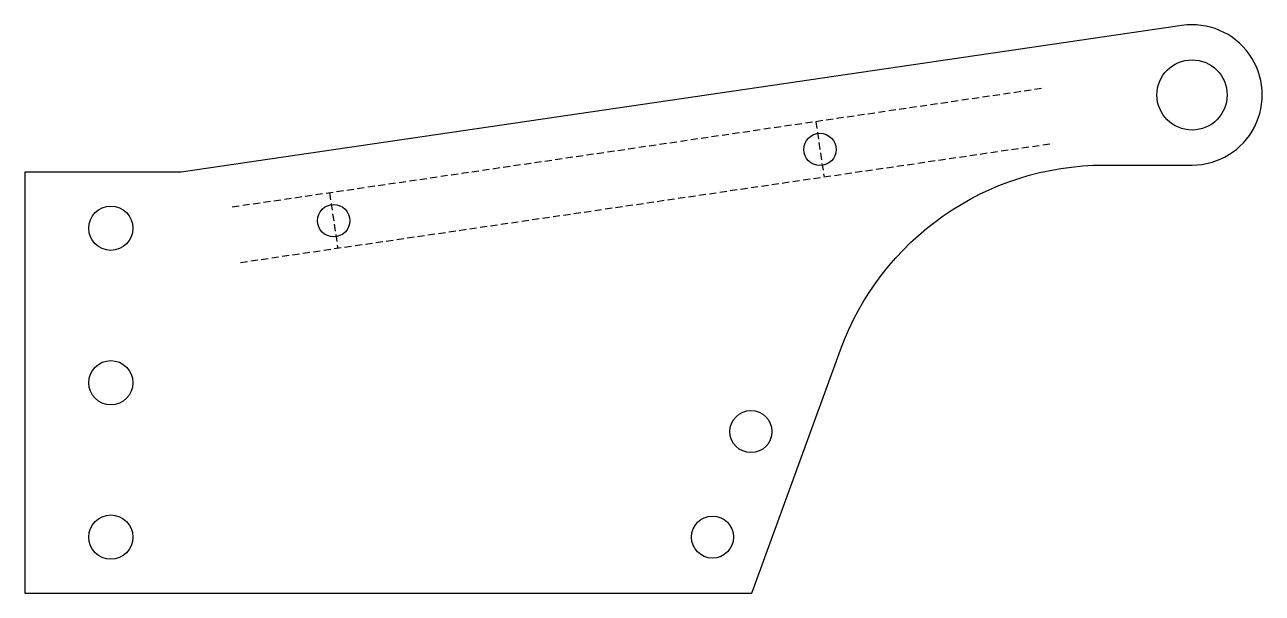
# Model space of a CAD drawing. Header units: millimetres. Extents: x -113.1 to -25, y 18.5 to 59.
import ezdxf

# ---------------------------------------------------------------- set-up
doc = ezdxf.new("R2010")
doc.units = ezdxf.units.MM
doc.linetypes.add('DASHED', pattern=[0.75, 0.5, -0.25])
doc.layers.get('0').update_dxf_attribs({"linetype": 'CONTINUOUS'})

msp = doc.modelspace()

# ---------------------------------------------------------------- linework, layer by layer
at = {"linetype": 'DASHED'}
for p, q in [((-40.714, 54.451), (-98.558, 45.973)), ((-56.788, 52.095), (-56.208, 48.137)), ((-40.134, 50.493), (-97.977, 42.015)), ((-91.418, 47.019), (-90.838, 43.061))]:
    msp.add_line(p, q, dxfattribs=at)
msp.add_lwpolyline([(-30, 49, 1.075552), (-30.725, 58.947), (-102, 48.5), (-113.128, 48.5), (-113.128, 18.5), (-61.349, 18.5), (-55.038, 35.84, -0.315299), (-36.244, 49)], format="xyb", close=True)
for centre, radius in [((-30, 54), 2.5), ((-56.498, 50.116), 1.15), ((-107, 44.5), 1.575), ((-91.128, 45.04), 1.15), ((-107, 33.5), 1.575), ((-61.414, 30.018), 1.5), ((-107, 22.5), 1.575), ((-64.15, 22.5), 1.5)]:
    msp.add_circle(centre, radius)

doc.saveas('drawing.dxf')
